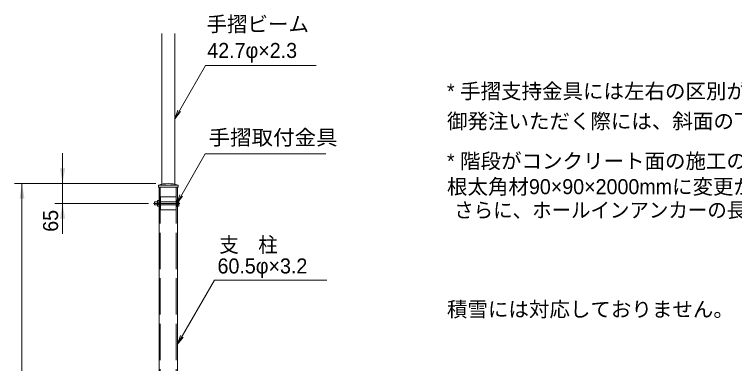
# Model space of a CAD drawing. Units: millimetres at full size, sheet at 1:20; details may follow other scales. Extents: x 0 to 8400, y 0 to 5940.
# Drawn here: x 3834 to 6206, y 1802 to 2953 of the extents above; entities that cross this region are included whole.
import ezdxf
from ezdxf.enums import TextEntityAlignment as Align

# ---------------------------------------------------------------- set-up
doc = ezdxf.new("R2010")
doc.units = ezdxf.units.MM
doc.header["$LTSCALE"] = 20
doc.linetypes.add('DASHED', pattern=[7.5, 6, -1.5])
for name, color, linetype, lineweight in [('寸法', 7, 'Continuous', 13), ('引出線', 7, 'Continuous', 13), ('手摺', 7, 'Continuous', 13), ('手摺金具', 7, 'Continuous', 18), ('文字', 7, 'Continuous', 13)]:
    doc.layers.add(name, color=color, linetype=linetype, lineweight=lineweight)
doc.styles.add('ＭＳ Ｐゴシック', font='')
doc.styles.get('ＭＳ Ｐゴシック').set_extended_font_data('MS PGothic')

# ---------------------------------------------------------------- blocks, each defined once
blk = doc.blocks.new('filled_arrow')
at = {"color": 0, "linetype": 'Continuous', "lineweight": -2}
blk.add_solid([(7.5, 1.25), (0, 0), (7.5, -1.25)], dxfattribs=at)
blk = doc.blocks.new('open_arrow')
at = {"color": 0, "linetype": 'Continuous', "lineweight": -2}
blk.add_lwpolyline([(7.5, 1.25), (0, 0), (7.5, -1.25)], dxfattribs=at)

msp = doc.modelspace()

# ---------------------------------------------------------------- linework, layer by layer
at = {"layer": '寸法'}
for p, q in [((3992.41, 2495.31), (3992.41, 2230.31)), ((4299.2, 2395.55), (3833.81, 2395.55)), ((3858.81, 2395.55), (3858.81, 1010.55)), ((4275.05, 2395.31), (3967.41, 2395.31)), ((4275.05, 2330.31), (3967.41, 2330.31))]:
    msp.add_line(p, q, dxfattribs=at)
at = {"layer": '引出線'}
for points in [[(4361.9, 2609.04), (4463.32, 2784.7), (4819.53, 2784.7), (4827.53, 2784.7)], [(4368.55, 2330.31), (4462.59, 2493.19), (4851.61, 2493.19), (4859.61, 2493.19)], [(4370.8, 1865.99), (4492.75, 2077.21), (4854.53, 2077.21), (4862.53, 2077.21)]]:
    msp.add_lwpolyline(points, dxfattribs=at)
at = {"layer": '手摺', "lineweight": 18}
for p, q in [((4319.2, 2393.14), (4319.2, 2889.24)), ((4361.9, 2393.14), (4361.9, 2889.24)), ((4308.3, 2390.31), (4308.3, 2383.68)), ((4372.8, 2390.31), (4308.3, 2390.31)), ((4372.8, 2383.68), (4308.3, 2383.68)), ((4310.3, 2383.68), (4310.3, 1010.55)), ((4370.8, 2383.68), (4370.8, 1001.82)), ((4372.8, 2390.31), (4372.8, 2383.68))]:
    msp.add_line(p, q, dxfattribs=at)
at = {"layer": '手摺', "linetype": 'DASHED', "lineweight": 9}
for p, q in [((4314.1, 2383.68), (4314.1, 1010.55)), ((4367, 2383.68), (4367, 1010.55))]:
    msp.add_line(p, q, dxfattribs=at)
at = {"layer": '手摺', "lineweight": 18}
msp.add_arc((4340.55, 2288.8), 106.51, 72.37419, 107.62579, dxfattribs=at)
at = {"layer": '手摺金具'}
for p, q in [((4314.55, 2351.66), (4314.55, 2308.96)), ((4314.55, 2351.66), (4366.55, 2351.66)), ((4366.55, 2351.66), (4366.55, 2308.96)), ((4378.4, 2330.31), (4292.16, 2330.31)), ((4295.49, 2335.31), (4295.05, 2334.86)), ((4295.05, 2325.75), (4295.05, 2334.86)), ((4295.05, 2325.75), (4295.49, 2325.31)), ((4295.05, 2325.75), (4305.05, 2325.75)), ((4295.49, 2335.31), (4305.05, 2335.31)), ((4295.49, 2325.31), (4305.05, 2325.31)), ((4305.05, 2336.97), (4305.05, 2323.64)), ((4313.05, 2339.68), (4306.67, 2339.68)), ((4313.05, 2334.37), (4306.67, 2334.37)), ((4313.05, 2326.24), (4306.67, 2326.24)), ((4313.05, 2319.68), (4313.05, 2340.93)), ((4314.55, 2340.93), (4313.05, 2340.93)), ((4366.55, 2335.31), (4314.55, 2335.31)), ((4366.55, 2325.31), (4314.55, 2325.31)), ((4368.55, 2340.81), (4366.55, 2340.81)), ((4368.55, 2319.81), (4368.55, 2340.81)), ((4368.55, 2340.11), (4373.95, 2340.11)), ((4368.55, 2334.56), (4373.95, 2334.56)), ((4368.55, 2326.06), (4373.95, 2326.06)), ((4374.38, 2339.75), (4373.95, 2340.11)), ((4373.95, 2334.56), (4374.37, 2334.82)), ((4374.19, 2334.27), (4373.95, 2334.56)), ((4373.95, 2326.06), (4374.58, 2326.9)), ((4374.18, 2325.92), (4373.95, 2326.06)), ((4374.58, 2325.62), (4374.18, 2325.92)), ((4374.77, 2333.39), (4374.19, 2334.27)), ((4374.37, 2334.82), (4374.74, 2335.15)), ((4374.82, 2339.22), (4374.38, 2339.75)), ((4374.58, 2326.9), (4375.06, 2327.84)), ((4374.92, 2325.25), (4374.58, 2325.62)), ((4374.74, 2335.15), (4375.05, 2335.55)), ((4375.2, 2332.41), (4374.77, 2333.39)), ((4375.17, 2338.62), (4374.82, 2339.22)), ((4375.19, 2324.82), (4374.92, 2325.25)), ((4375.05, 2335.55), (4375.29, 2336)), ((4375.06, 2327.84), (4375.39, 2328.86)), ((4375.41, 2337.97), (4375.17, 2338.62)), ((4375.46, 2331.38), (4375.2, 2332.41)), ((4375.29, 2336), (4375.46, 2336.49)), ((4375.39, 2328.86), (4375.54, 2329.92)), ((4375.55, 2337.28), (4375.41, 2337.97)), ((4375.46, 2336.49), (4375.54, 2337)), ((4375.55, 2330.31), (4375.46, 2331.38)), ((4375.54, 2337), (4375.55, 2337.28)), ((4375.54, 2329.92), (4375.55, 2330.31)), ((4375.55, 2323.34), (4375.55, 2337.28)), ((4313.05, 2320.93), (4306.67, 2320.93)), ((4313.05, 2319.68), (4314.55, 2319.68)), ((4314.55, 2308.96), (4366.55, 2308.96)), ((4366.55, 2319.81), (4368.55, 2319.81)), ((4368.55, 2320.5), (4373.95, 2320.5)), ((4373.95, 2320.5), (4374.46, 2320.95)), ((4374.46, 2320.95), (4374.88, 2321.49)), ((4374.88, 2321.49), (4375.22, 2322.1)), ((4375.39, 2324.35), (4375.19, 2324.82)), ((4375.22, 2322.1), (4375.44, 2322.76)), ((4375.51, 2323.85), (4375.39, 2324.35)), ((4375.44, 2322.76), (4375.55, 2323.34)), ((4375.55, 2323.34), (4375.51, 2323.85))]:
    msp.add_line(p, q, dxfattribs=at)
for centre, radius, start, end in [((4308.89, 2336.51), 3.87, 124.9343, 173.22969), ((4307.89, 2336.93), 2.84, 179.30562, 244.70445), ((4310.94, 2330.31), 5.89, 136.3972, 180), ((4310.94, 2330.31), 5.89, 180, 223.6028), ((4307.89, 2323.68), 2.84, 115.29555, 180.69438), ((4308.89, 2324.1), 3.87, 186.76096, 235.0657)]:
    msp.add_arc(centre, radius, start, end, dxfattribs=at)

# ---------------------------------------------------------------- block references
at = {"layer": '寸法', "xscale": 6.67, "yscale": 6.67}
for p, rotation in [((3992.41, 2395.31), 90), ((3858.81, 2395.55), 270), ((3992.41, 2330.31), 270)]:
    msp.add_blockref('filled_arrow', p, dxfattribs=dict(at, rotation=rotation))
at = {"layer": '引出線', "xscale": 4, "yscale": 4, "rotation": 60}
for p in [(4361.9, 2609.04), (4368.55, 2330.31), (4370.8, 1865.99)]:
    msp.add_blockref('open_arrow', p, dxfattribs=at)

# ---------------------------------------------------------------- texts
at = {"layer": '寸法', "style": 'ＭＳ Ｐゴシック'}
msp.add_text('65', height=49.49, rotation=90, dxfattribs=at).set_placement((3952.9, 2272.68), align=Align.MIDDLE_CENTER)
at = {"layer": '文字', "style": 'ＭＳ Ｐゴシック'}
for s, p in [('手摺ビーム', (4466.66, 2881.13)), ('42.7φ×2.3', (4469.19, 2794.32)), ('* 手摺支持金具には左右の区別があります。', (5258.71, 2660.26)), ('御発注いただく際には、斜面の下から見上げた場合左右どちらの取付になるか御指定ください。', (5258.71, 2561.37)), ('* 階段がコンクリート面の施工の場合、通常は根太角材90×60×2500mmの所', (5258.71, 2430.12)), ('根太角材90×90×2000mmに変更が必要です。（手摺支持金具が90mmの高さがあるため）', (5258.71, 2345.7)), ('60.5φ×3.2', (4502.92, 2084.46)), ('積雪には対応しておりません。', (5258.71, 1941.76))]:
    msp.add_text(s, height=49.49, dxfattribs=at).set_placement(p, align=Align.BOTTOM_LEFT)
for s, width, p in [('手摺取付金具', 1.05, (4473.14, 2507.74)), ('\u3000さらに、ホールインアンカーの長さを120mmから150mmに変更が必要です。', 0.95, (5218.51, 2268.52)), ('支\u3000柱', 0.95, (4508.79, 2154.32))]:
    msp.add_text(s, height=49.49, dxfattribs=dict(at, width=width)).set_placement(p, align=Align.BOTTOM_LEFT)

doc.saveas('drawing.dxf')
